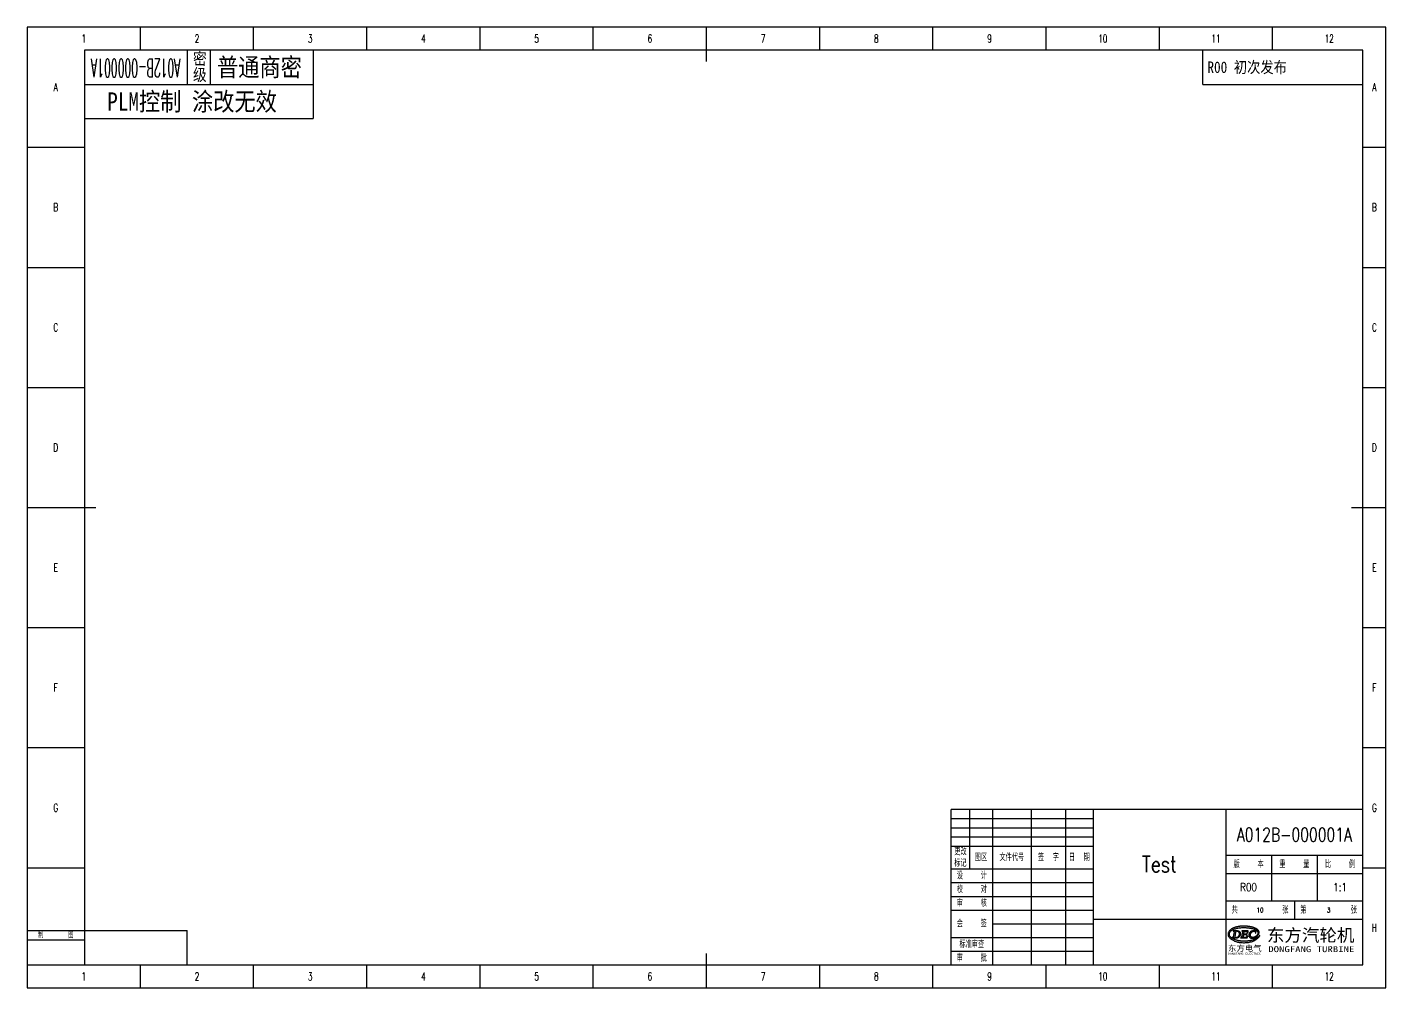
# Model space of a CAD drawing. Header units: millimetres. Extents: x 0 to 594, y 0 to 420.
import ezdxf
from ezdxf.enums import TextEntityAlignment as Align

# ---------------------------------------------------------------- set-up
doc = ezdxf.new("R2010")
doc.units = ezdxf.units.MM
doc.layers.add('PDM_Title', color=7, linetype='Continuous')
doc.styles.add('HZ', font='TXT.SHX', dxfattribs={"width": 0.667, "bigfont": 'HZTXT.SHX'})
doc.styles.add('pdmHT', font='SIMHEI.TTF')

# ---------------------------------------------------------------- blocks, each defined once
blk = doc.blocks.new('FitPDM_DWGFrame')
at = {"layer": 'PDM_Title'}
h = blk.add_hatch(color=2, dxfattribs=at)
h.paths.add_polyline_path([(527.25, 24.86), (527.24, 24.83), (527.23, 24.81), (527.24, 24.79), (527.26, 24.76), (527.47, 24.76), (527.51, 24.74), (527.55, 24.72), (527.59, 24.67), (527.62, 24.62), (527.63, 24.53), (527.26, 22.33), (527.25, 22.22), (527.2, 22.15), (527.15, 22.08), (527.08, 22.01), (527, 21.96), (526.91, 21.96), (526.82, 21.94), (526.75, 21.93), (526.73, 21.88), (526.75, 21.84), (526.79, 21.84), (528.5, 21.84), (528.71, 21.86), (528.92, 21.89), (529.13, 21.93), (529.32, 21.99), (529.48, 22.06), (529.7, 22.17), (529.88, 22.28), (530.01, 22.39), (530.17, 22.56), (530.29, 22.72), (530.38, 22.87), (530.45, 23.05), (530.51, 23.2), (530.53, 23.41), (530.54, 23.59), (530.53, 23.78), (530.5, 23.96), (530.44, 24.13), (530.33, 24.3), (530.18, 24.47), (529.96, 24.62), (529.76, 24.71), (529.48, 24.8), (529.21, 24.86), (528.96, 24.86)])
h.paths.add_polyline_path([(528.45, 24.62), (528.4, 24.56), (528.37, 24.48), (528.34, 24.38), (527.99, 22.35), (527.97, 22.24), (527.97, 22.15), (527.97, 22.09), (528.05, 22.04), (528.14, 22.01), (528.32, 22.01), (528.52, 22.02), (528.64, 22.03), (528.77, 22.05), (528.91, 22.09), (529, 22.12), (529.1, 22.15), (529.18, 22.19), (529.28, 22.24), (529.36, 22.29), (529.43, 22.35), (529.51, 22.39), (529.57, 22.43), (529.62, 22.49), (529.68, 22.57), (529.72, 22.63), (529.77, 22.71), (529.81, 22.78), (529.83, 22.82), (529.89, 22.91), (529.92, 22.99), (529.95, 23.08), (529.98, 23.19), (530, 23.29), (530.03, 23.4), (530.04, 23.51), (530.04, 23.6), (530.04, 23.69), (530, 23.9), (529.96, 24.04), (529.93, 24.09), (529.89, 24.17), (529.84, 24.22), (529.81, 24.27), (529.76, 24.33), (529.72, 24.38), (529.66, 24.43), (529.58, 24.5), (529.5, 24.53), (529.4, 24.58), (529.27, 24.63), (529.08, 24.68), (528.94, 24.7), (528.81, 24.71), (528.72, 24.7)], flags=0)
h.paths.add_polyline_path([(532.21, 24.66), (533.24, 24.65), (533.31, 24.62), (533.39, 24.59), (533.44, 24.55), (533.48, 24.51), (533.52, 24.46), (533.54, 24.41), (533.56, 24.36), (533.58, 24.25), (533.6, 24.18), (533.62, 24.16), (533.64, 24.16), (533.67, 24.16), (533.71, 24.19), (533.74, 24.23), (533.76, 24.28), (533.83, 24.75), (533.83, 24.8), (533.81, 24.83), (533.78, 24.85), (533.75, 24.86), (531.02, 24.86), (530.98, 24.84), (530.98, 24.8), (531, 24.76), (531.12, 24.75), (531.21, 24.73), (531.28, 24.69), (531.31, 24.64), (531.32, 24.56), (531.31, 24.49), (530.9, 22.25), (530.87, 22.17), (530.84, 22.11), (530.79, 22.06), (530.75, 22), (530.68, 21.96), (530.63, 21.94), (530.59, 21.93), (530.43, 21.93), (530.41, 21.92), (530.4, 21.88), (530.41, 21.86), (530.43, 21.84), (533.31, 21.84), (533.35, 21.85), (533.4, 21.89), (533.42, 21.92), (533.68, 22.51), (533.69, 22.54), (533.69, 22.58), (533.67, 22.59), (533.64, 22.61), (533.6, 22.61), (533.57, 22.6), (533.53, 22.56), (533.5, 22.51), (533.47, 22.46), (533.43, 22.4), (533.35, 22.34), (533.25, 22.27), (533.17, 22.21), (533.1, 22.17), (533.02, 22.12), (532.94, 22.08), (532.88, 22.05), (532.8, 22.03), (532.72, 22.02), (532.65, 22.01), (531.84, 22), (531.78, 22.02), (531.73, 22.05), (531.71, 22.07), (531.7, 22.16), (531.7, 22.26), (531.86, 23.2), (531.87, 23.25), (531.88, 23.28), (531.91, 23.3), (531.98, 23.31), (532.71, 23.31), (532.83, 23.29), (532.93, 23.27), (532.99, 23.22), (533.03, 23.17), (533.07, 23.11), (533.09, 23.05), (533.08, 22.99), (533.08, 22.95), (533.09, 22.9), (533.11, 22.89), (533.15, 22.89), (533.18, 22.9), (533.21, 22.92), (533.22, 22.94), (533.38, 23.82), (533.39, 23.87), (533.39, 23.89), (533.37, 23.9), (533.34, 23.91), (533.31, 23.91), (533.29, 23.89), (533.27, 23.83), (533.25, 23.76), (533.23, 23.7), (533.2, 23.65), (533.15, 23.61), (533.12, 23.58), (533.05, 23.54), (532.99, 23.51), (532.92, 23.48), (532.87, 23.48), (531.97, 23.48), (531.93, 23.51), (531.92, 23.56), (531.94, 23.65), (532.09, 24.52), (532.1, 24.57), (532.12, 24.6), (532.14, 24.63)])
h.paths.add_polyline_path([(538.82, 22.6), (538.86, 22.66), (538.9, 22.72), (538.91, 22.73), (538.91, 22.75), (538.91, 22.77), (538.89, 22.79), (538.88, 22.82), (538.85, 22.82), (538.81, 22.81), (538.77, 22.77), (538.73, 22.72), (538.69, 22.66), (538.67, 22.64), (538.53, 22.49), (538.35, 22.34), (538.27, 22.26), (538.17, 22.18), (538.06, 22.07), (537.96, 22), (537.87, 21.94), (537.78, 21.87), (537.59, 21.72), (537.46, 21.64), (537.27, 21.53), (537.09, 21.42), (536.9, 21.33), (536.73, 21.24), (536.64, 21.2), (536.58, 21.17), (536.41, 21.11), (536.26, 21.04), (536.06, 20.97), (535.87, 20.9), (535.66, 20.83), (535.46, 20.77), (535.24, 20.72), (535.03, 20.69), (534.83, 20.66), (534.62, 20.61), (534.42, 20.58), (534.13, 20.54), (533.94, 20.51), (533.7, 20.48), (533.47, 20.46), (533.21, 20.44), (532.92, 20.41), (532.57, 20.39), (532.21, 20.39), (532.03, 20.38), (531.79, 20.37), (531.4, 20.39), (531.2, 20.41), (531.06, 20.43), (530.83, 20.46), (530.65, 20.46), (530.43, 20.51), (530.14, 20.54), (529.95, 20.59), (529.74, 20.61), (529.46, 20.67), (529.19, 20.73), (528.91, 20.79), (528.64, 20.87), (528.26, 20.99), (528.05, 21.08), (527.8, 21.17), (527.58, 21.27), (527.4, 21.35), (527.22, 21.43), (527.05, 21.54), (526.82, 21.64), (526.64, 21.77), (526.48, 21.89), (526.32, 22.04), (526.17, 22.18), (526.02, 22.36), (525.94, 22.46), (525.81, 22.65), (525.72, 22.83), (525.65, 23.06), (525.61, 23.28), (525.6, 23.54), (525.64, 23.77), (525.7, 24.01), (525.79, 24.16), (525.87, 24.32), (526.01, 24.51), (526.16, 24.7), (526.34, 24.87), (526.59, 25.07), (526.89, 25.26), (526.99, 25.33), (527.23, 25.45), (527.48, 25.58), (527.85, 25.73), (528.23, 25.83), (528.63, 25.95), (529.01, 26.05), (529.32, 26.11), (529.83, 26.19), (530.23, 26.25), (530.62, 26.29), (531, 26.32), (531.34, 26.35), (532.25, 26.34), (532.8, 26.31), (533.02, 26.29), (533.26, 26.27), (533.47, 26.25), (533.7, 26.24), (533.92, 26.21), (534.11, 26.18), (534.34, 26.15), (534.52, 26.12), (534.75, 26.09), (534.99, 26.04), (535.26, 25.99), (535.52, 25.93), (535.71, 25.87), (535.93, 25.82), (536.1, 25.78), (536.3, 25.74), (536.46, 25.68), (536.65, 25.61), (536.76, 25.54), (536.87, 25.51), (536.98, 25.46), (537.07, 25.4), (537.15, 25.36), (537.25, 25.3), (537.36, 25.23), (537.46, 25.16), (537.53, 25.09), (537.62, 25.02), (537.69, 24.95), (537.8, 24.86), (537.87, 24.77), (537.91, 24.69), (537.95, 24.63), (538, 24.55), (538.04, 24.49), (538.06, 24.41), (538.09, 24.32), (538.11, 24.21), (538.11, 24.03), (538.11, 23.88), (538.09, 23.75), (538.06, 23.66), (538.04, 23.57), (538.01, 23.47), (537.95, 23.36), (537.9, 23.29), (537.82, 23.15), (537.75, 23.05), (537.68, 22.95), (537.57, 22.85), (537.49, 22.77), (537.4, 22.68), (537.34, 22.62), (537.23, 22.54), (537.15, 22.48), (537.06, 22.42), (536.97, 22.37), (536.84, 22.31), (536.76, 22.26), (536.68, 22.23), (536.59, 22.18), (536.49, 22.14), (536.35, 22.12), (536.22, 22.09), (536.07, 22.05), (535.87, 22.05), (535.65, 22.05), (535.56, 22.08), (535.44, 22.11), (535.36, 22.14), (535.29, 22.18), (535.22, 22.22), (535.16, 22.26), (535.12, 22.3), (535.08, 22.33), (535.04, 22.35), (535.01, 22.4), (534.98, 22.44), (534.96, 22.48), (534.93, 22.53), (534.9, 22.59), (534.88, 22.65), (534.86, 22.72), (534.84, 22.79), (534.82, 22.88), (534.81, 22.97), (534.79, 23.11), (534.79, 23.24), (534.82, 23.34), (534.83, 23.41), (534.84, 23.48), (534.87, 23.57), (534.9, 23.65), (534.93, 23.73), (534.96, 23.79), (534.99, 23.85), (535.02, 23.91), (535.04, 23.97), (535.06, 24), (535.1, 24.04), (535.12, 24.08), (535.16, 24.11), (535.18, 24.13), (535.19, 24.16), (535.21, 24.18), (535.24, 24.22), (535.25, 24.24), (535.27, 24.26), (535.32, 24.3), (535.35, 24.35), (535.45, 24.42), (535.53, 24.48), (535.63, 24.53), (535.72, 24.59), (535.8, 24.62), (535.87, 24.65), (535.98, 24.68), (536.06, 24.7), (536.12, 24.73), (536.23, 24.73), (536.38, 24.73), (536.46, 24.71), (536.55, 24.68), (536.63, 24.66), (536.71, 24.62), (536.77, 24.58), (536.82, 24.54), (536.87, 24.49), (536.92, 24.43), (536.96, 24.39), (536.99, 24.34), (537, 24.29), (537.03, 24.23), (537.03, 24.16), (537.05, 24.07), (537.07, 23.99), (537.07, 23.91), (537.08, 23.89), (537.1, 23.89), (537.14, 23.88), (537.15, 23.89), (537.17, 23.91), (537.17, 23.99), (537.18, 24.11), (537.3, 24.82), (537.3, 24.85), (537.28, 24.87), (537.26, 24.89), (537.22, 24.89), (537.18, 24.87), (537.15, 24.85), (537.13, 24.82), (537.12, 24.8), (537.09, 24.78), (537.04, 24.76), (537, 24.75), (536.95, 24.75), (536.88, 24.76), (536.82, 24.78), (536.73, 24.8), (536.63, 24.82), (536.54, 24.85), (536.43, 24.86), (536.31, 24.87), (536.16, 24.89), (536, 24.89), (535.84, 24.87), (535.68, 24.86), (535.58, 24.84), (535.5, 24.82), (535.39, 24.79), (535.3, 24.76), (535.22, 24.73), (535.15, 24.71), (535.06, 24.65), (534.97, 24.6), (534.9, 24.56), (534.85, 24.51), (534.8, 24.47), (534.74, 24.42), (534.66, 24.34), (534.58, 24.26), (534.52, 24.19), (534.48, 24.13), (534.43, 24.08), (534.38, 24.01), (534.34, 23.93), (534.3, 23.86), (534.27, 23.77), (534.23, 23.7), (534.19, 23.6), (534.17, 23.52), (534.17, 23.46), (534.15, 23.41), (534.14, 23.3), (534.11, 23.21), (534.11, 23.14), (534.1, 23.05), (534.09, 23.01), (534.1, 22.98), (534.11, 22.89), (534.12, 22.8), (534.14, 22.71), (534.14, 22.62), (534.16, 22.54), (534.21, 22.44), (534.25, 22.37), (534.3, 22.29), (534.34, 22.23), (534.39, 22.17), (534.44, 22.13), (534.5, 22.06), (534.55, 22), (534.62, 21.95), (534.7, 21.89), (534.78, 21.84), (534.85, 21.81), (534.92, 21.79), (535.04, 21.75), (535.15, 21.71), (535.27, 21.69), (535.42, 21.68), (535.57, 21.67), (535.74, 21.68), (535.91, 21.69), (536.07, 21.71), (536.22, 21.74), (536.33, 21.77), (536.41, 21.79), (536.49, 21.82), (536.61, 21.86), (536.68, 21.91), (536.77, 21.94), (536.87, 22), (536.94, 22.04), (537.01, 22.08), (537.11, 22.14), (537.18, 22.2), (537.29, 22.26), (537.35, 22.31), (537.41, 22.36), (537.46, 22.38), (537.53, 22.45), (537.61, 22.5), (537.67, 22.56), (537.72, 22.62), (537.77, 22.65), (537.83, 22.71), (537.85, 22.75), (537.91, 22.8), (537.94, 22.86), (537.98, 22.88), (538.01, 22.92), (538.04, 22.95), (538.06, 22.99), (538.1, 23.04), (538.14, 23.08), (538.16, 23.12), (538.2, 23.18), (538.24, 23.24), (538.28, 23.28), (538.31, 23.35), (538.36, 23.4), (538.38, 23.45), (538.4, 23.49), (538.42, 23.56), (538.44, 23.61), (538.47, 23.69), (538.5, 23.76), (538.52, 23.84), (538.54, 23.91), (538.56, 23.99), (538.57, 24.08), (538.58, 24.24), (538.57, 24.46), (538.55, 24.58), (538.52, 24.66), (538.49, 24.75), (538.46, 24.8), (538.43, 24.86), (538.39, 24.93), (538.34, 25), (538.3, 25.05), (538.26, 25.11), (538.2, 25.16), (538.14, 25.25), (538.06, 25.31), (538, 25.38), (537.94, 25.42), (537.86, 25.49), (537.79, 25.55), (537.71, 25.61), (537.65, 25.66), (537.57, 25.7), (537.5, 25.74), (537.41, 25.79), (537.34, 25.83), (537.27, 25.87), (537.2, 25.9), (537.12, 25.94), (537.06, 25.98), (537.02, 25.99), (536.96, 26.01), (536.86, 26.07), (536.76, 26.1), (536.69, 26.14), (536.59, 26.17), (536.51, 26.21), (536.43, 26.24), (536.35, 26.27), (536.27, 26.31), (536.18, 26.33), (536.09, 26.36), (536, 26.38), (535.92, 26.42), (535.82, 26.45), (535.72, 26.47), (535.62, 26.5), (535.53, 26.53), (535.43, 26.55), (535.33, 26.58), (535.22, 26.6), (535.12, 26.62), (535.04, 26.64), (534.95, 26.66), (534.82, 26.68), (534.74, 26.7), (534.64, 26.71), (534.57, 26.74), (534.46, 26.75), (534.38, 26.77), (534.27, 26.79), (534.11, 26.81), (534, 26.83), (533.91, 26.85), (533.8, 26.87), (533.67, 26.88), (533.49, 26.9), (533.34, 26.92), (533.14, 26.94), (532.95, 26.95), (532.75, 26.95), (532.54, 26.96), (532.27, 26.97), (531.96, 26.98), (531.61, 26.99), (531.37, 26.98), (531.1, 26.96), (530.88, 26.96), (530.62, 26.95), (530.41, 26.93), (530.24, 26.9), (530.05, 26.88), (529.9, 26.86), (529.8, 26.84), (529.71, 26.82), (529.61, 26.8), (529.48, 26.78), (529.39, 26.76), (529.25, 26.73), (529.14, 26.71), (529.06, 26.69), (528.95, 26.66), (528.82, 26.64), (528.73, 26.62), (528.65, 26.59), (528.54, 26.56), (528.43, 26.53), (528.33, 26.5), (528.24, 26.47), (528.18, 26.45), (528.09, 26.42), (527.99, 26.38), (527.91, 26.37), (527.85, 26.33), (527.78, 26.31), (527.7, 26.27), (527.6, 26.24), (527.52, 26.2), (527.43, 26.17), (527.34, 26.13), (527.25, 26.09), (527.17, 26.04), (527.08, 26), (527, 25.96), (526.91, 25.92), (526.84, 25.87), (526.75, 25.83), (526.66, 25.78), (526.57, 25.73), (526.5, 25.69), (526.43, 25.64), (526.35, 25.58), (526.24, 25.51), (526.09, 25.38), (525.91, 25.23), (525.71, 25.05), (525.55, 24.84), (525.39, 24.65), (525.29, 24.45), (525.19, 24.23), (525.12, 24.09), (525.07, 23.88), (525.02, 23.67), (525.01, 23.51), (525.01, 23.4), (525, 23.3), (525.01, 23.21), (525.06, 22.94), (525.14, 22.74), (525.27, 22.48), (525.39, 22.31), (525.51, 22.13), (525.66, 21.96), (525.81, 21.78), (525.98, 21.62), (526.18, 21.44), (526.42, 21.27), (526.68, 21.09), (526.93, 20.92), (527.19, 20.78), (527.53, 20.64), (527.9, 20.47), (528.38, 20.29), (528.87, 20.13), (529.21, 20.02), (529.56, 19.95), (529.89, 19.88), (530.29, 19.83), (530.63, 19.79), (531.14, 19.76), (531.76, 19.72), (532.27, 19.71), (532.64, 19.75), (533.12, 19.77), (533.55, 19.83), (533.95, 19.89), (534.39, 19.95), (534.85, 20.06), (535.27, 20.17), (535.66, 20.31), (535.99, 20.43), (536.35, 20.59), (536.7, 20.75), (537, 20.92), (537.34, 21.15), (537.63, 21.36), (537.82, 21.51), (537.92, 21.59), (538, 21.66), (538.14, 21.8), (538.32, 21.98), (538.46, 22.16), (538.56, 22.29), (538.67, 22.41)])
at = {"layer": 'PDM_Title', "color": 2}
for p, q in [((594, 420), (0, 420)), ((0, 420), (0, 0)), ((49.5, 410), (49.5, 420)), ((99, 410), (99, 420)), ((148.5, 410), (148.5, 420)), ((198, 410), (198, 420)), ((247.5, 410), (247.5, 420)), ((346.5, 410), (346.5, 420)), ((396, 410), (396, 420)), ((445.5, 410), (445.5, 420)), ((495, 410), (495, 420)), ((544.5, 410), (544.5, 420)), ((594, 0), (594, 420)), ((0, 367.5), (25, 367.5)), ((584, 367.5), (594, 367.5)), ((0, 315), (25, 315)), ((584, 315), (594, 315)), ((0, 262.5), (25, 262.5)), ((584, 262.5), (594, 262.5)), ((0, 157.5), (25, 157.5)), ((584, 157.5), (594, 157.5)), ((0, 105), (25, 105)), ((584, 105), (594, 105)), ((412, 78), (412, 52)), ((422, 78), (422, 10)), ((439, 78), (439, 10)), ((454, 78), (454, 10)), ((466, 78), (466, 10)), ((524, 78), (524, 10)), ((404, 74), (466, 74)), ((404, 70), (466, 70)), ((404, 66), (466, 66)), ((404, 62), (466, 62)), ((524, 58), (584, 58)), ((544, 58), (544, 38)), ((564, 58), (564, 38)), ((0, 52.5), (25, 52.5)), ((404, 52), (466, 52)), ((524, 50), (584, 50)), ((584, 52.5), (594, 52.5)), ((404, 46), (466, 46)), ((404, 40), (466, 40)), ((524, 38), (584, 38)), ((554, 38), (554, 30)), ((404, 34), (466, 34)), ((466, 30), (524, 30)), ((524, 30), (584, 30)), ((0, 25), (25, 25)), ((422, 28), (466, 28)), ((525.07, 23.88), (525.02, 23.67)), ((525.12, 24.09), (525.07, 23.88)), ((525.19, 24.23), (525.12, 24.09)), ((525.29, 24.45), (525.19, 24.23)), ((525.39, 24.65), (525.29, 24.45)), ((525.55, 24.84), (525.39, 24.65)), ((525.71, 25.05), (525.55, 24.84)), ((525.6, 23.54), (525.64, 23.77)), ((525.64, 23.77), (525.7, 24.01)), ((525.7, 24.01), (525.79, 24.16)), ((525.91, 25.23), (525.71, 25.05)), ((525.79, 24.16), (525.87, 24.32)), ((525.87, 24.32), (526.01, 24.51)), ((526.09, 25.38), (525.91, 25.23)), ((526.01, 24.51), (526.16, 24.7)), ((526.24, 25.51), (526.09, 25.38)), ((526.16, 24.7), (526.34, 24.87)), ((526.35, 25.58), (526.24, 25.51)), ((526.34, 24.87), (526.59, 25.07)), ((526.43, 25.64), (526.35, 25.58)), ((526.5, 25.69), (526.43, 25.64)), ((526.57, 25.73), (526.5, 25.69)), ((526.66, 25.78), (526.57, 25.73)), ((526.59, 25.07), (526.89, 25.26)), ((526.75, 25.83), (526.66, 25.78)), ((526.84, 25.87), (526.75, 25.83)), ((526.91, 25.92), (526.84, 25.87)), ((526.89, 25.26), (526.99, 25.33)), ((527, 25.96), (526.91, 25.92)), ((526.99, 25.33), (527.23, 25.45)), ((527.08, 26), (527, 25.96)), ((527.17, 26.04), (527.08, 26)), ((527.25, 26.09), (527.17, 26.04)), ((527.23, 25.45), (527.48, 25.58)), ((527.24, 24.83), (527.23, 24.81)), ((527.23, 24.81), (527.24, 24.79)), ((527.25, 24.86), (527.24, 24.83)), ((527.24, 24.79), (527.26, 24.76)), ((527.34, 26.13), (527.25, 26.09)), ((528.96, 24.86), (527.25, 24.86)), ((527.26, 24.76), (527.47, 24.76)), ((527.63, 24.53), (527.26, 22.33)), ((527.43, 26.17), (527.34, 26.13)), ((527.52, 26.2), (527.43, 26.17)), ((527.47, 24.76), (527.51, 24.74)), ((527.48, 25.58), (527.85, 25.73)), ((527.51, 24.74), (527.55, 24.72)), ((527.6, 26.24), (527.52, 26.2)), ((527.55, 24.72), (527.59, 24.67)), ((527.59, 24.67), (527.62, 24.62)), ((527.7, 26.27), (527.6, 26.24)), ((527.62, 24.62), (527.63, 24.53)), ((527.78, 26.31), (527.7, 26.27)), ((527.85, 26.33), (527.78, 26.31)), ((527.91, 26.37), (527.85, 26.33)), ((527.85, 25.73), (528.23, 25.83)), ((527.99, 26.38), (527.91, 26.37)), ((528.09, 26.42), (527.99, 26.38)), ((528.34, 24.38), (527.99, 22.35)), ((528.18, 26.45), (528.09, 26.42)), ((528.24, 26.47), (528.18, 26.45)), ((528.23, 25.83), (528.63, 25.95)), ((528.33, 26.5), (528.24, 26.47)), ((528.43, 26.53), (528.33, 26.5)), ((528.37, 24.48), (528.34, 24.38)), ((528.4, 24.56), (528.37, 24.48)), ((528.45, 24.62), (528.4, 24.56)), ((528.54, 26.56), (528.43, 26.53)), ((528.72, 24.7), (528.45, 24.62)), ((528.65, 26.59), (528.54, 26.56)), ((528.63, 25.95), (529.01, 26.05)), ((528.73, 26.62), (528.65, 26.59)), ((528.81, 24.71), (528.72, 24.7)), ((528.82, 26.64), (528.73, 26.62)), ((528.94, 24.7), (528.81, 24.71)), ((528.95, 26.66), (528.82, 26.64)), ((529.08, 24.68), (528.94, 24.7)), ((529.06, 26.69), (528.95, 26.66)), ((529.21, 24.86), (528.96, 24.86)), ((529.01, 26.05), (529.32, 26.11)), ((529.14, 26.71), (529.06, 26.69)), ((529.27, 24.63), (529.08, 24.68)), ((529.25, 26.73), (529.14, 26.71)), ((529.48, 24.8), (529.21, 24.86)), ((529.39, 26.76), (529.25, 26.73)), ((529.4, 24.58), (529.27, 24.63)), ((529.32, 26.11), (529.83, 26.19)), ((529.48, 26.78), (529.39, 26.76)), ((529.5, 24.53), (529.4, 24.58)), ((529.61, 26.8), (529.48, 26.78)), ((529.76, 24.71), (529.48, 24.8)), ((529.58, 24.5), (529.5, 24.53)), ((529.66, 24.43), (529.58, 24.5)), ((529.71, 26.82), (529.61, 26.8)), ((529.72, 24.38), (529.66, 24.43)), ((529.8, 26.84), (529.71, 26.82)), ((529.76, 24.33), (529.72, 24.38)), ((529.96, 24.62), (529.76, 24.71)), ((529.81, 24.27), (529.76, 24.33)), ((529.9, 26.86), (529.8, 26.84)), ((529.84, 24.22), (529.81, 24.27)), ((529.83, 26.19), (530.23, 26.25)), ((529.89, 24.17), (529.84, 24.22)), ((529.93, 24.09), (529.89, 24.17)), ((530.05, 26.88), (529.9, 26.86)), ((529.96, 24.04), (529.93, 24.09)), ((530.18, 24.47), (529.96, 24.62)), ((530, 23.9), (529.96, 24.04)), ((530.04, 23.69), (530, 23.9)), ((530.24, 26.9), (530.05, 26.88)), ((530.33, 24.3), (530.18, 24.47)), ((530.23, 26.25), (530.62, 26.29)), ((530.41, 26.93), (530.24, 26.9)), ((530.44, 24.13), (530.33, 24.3)), ((530.62, 26.95), (530.41, 26.93)), ((530.5, 23.96), (530.44, 24.13)), ((530.53, 23.78), (530.5, 23.96)), ((530.54, 23.59), (530.53, 23.78)), ((530.88, 26.96), (530.62, 26.95)), ((530.62, 26.29), (531, 26.32)), ((531.1, 26.96), (530.88, 26.96)), ((531.31, 24.49), (530.9, 22.25)), ((531.02, 24.86), (530.98, 24.84)), ((530.98, 24.84), (530.98, 24.8)), ((530.98, 24.8), (531, 24.76)), ((531, 26.32), (531.34, 26.35)), ((531, 24.76), (531.12, 24.75)), ((533.75, 24.86), (531.02, 24.86)), ((531.37, 26.98), (531.1, 26.96)), ((531.12, 24.75), (531.21, 24.73)), ((531.21, 24.73), (531.28, 24.69)), ((531.28, 24.69), (531.31, 24.64)), ((531.31, 24.64), (531.32, 24.56)), ((531.32, 24.56), (531.31, 24.49)), ((531.34, 26.35), (532.25, 26.34)), ((531.61, 26.99), (531.37, 26.98)), ((531.96, 26.98), (531.61, 26.99)), ((531.94, 23.65), (532.09, 24.52)), ((532.27, 26.97), (531.96, 26.98)), ((532.09, 24.52), (532.1, 24.57)), ((532.1, 24.57), (532.12, 24.6)), ((532.12, 24.6), (532.14, 24.63)), ((532.14, 24.63), (532.21, 24.66)), ((532.21, 24.66), (533.24, 24.65)), ((532.25, 26.34), (532.8, 26.31)), ((532.54, 26.96), (532.27, 26.97)), ((532.75, 26.95), (532.54, 26.96)), ((532.95, 26.95), (532.75, 26.95)), ((532.8, 26.31), (533.02, 26.29)), ((533.14, 26.94), (532.95, 26.95)), ((533.02, 26.29), (533.26, 26.27)), ((533.34, 26.92), (533.14, 26.94)), ((533.22, 22.94), (533.38, 23.82)), ((533.25, 23.76), (533.23, 23.7)), ((533.24, 24.65), (533.31, 24.62)), ((533.27, 23.83), (533.25, 23.76)), ((533.26, 26.27), (533.47, 26.25)), ((533.29, 23.89), (533.27, 23.83)), ((533.31, 23.91), (533.29, 23.89)), ((533.31, 24.62), (533.39, 24.59)), ((533.34, 23.91), (533.31, 23.91)), ((533.49, 26.9), (533.34, 26.92)), ((533.37, 23.9), (533.34, 23.91)), ((533.39, 23.89), (533.37, 23.9)), ((533.38, 23.82), (533.39, 23.87)), ((533.39, 24.59), (533.44, 24.55)), ((533.39, 23.87), (533.39, 23.89)), ((533.44, 24.55), (533.48, 24.51)), ((533.47, 26.25), (533.7, 26.24)), ((533.48, 24.51), (533.52, 24.46)), ((533.67, 26.88), (533.49, 26.9)), ((533.52, 24.46), (533.54, 24.41)), ((533.54, 24.41), (533.56, 24.36)), ((533.56, 24.36), (533.58, 24.25)), ((533.58, 24.25), (533.6, 24.18)), ((533.6, 24.18), (533.62, 24.16)), ((533.62, 24.16), (533.64, 24.16)), ((533.64, 24.16), (533.67, 24.16)), ((533.8, 26.87), (533.67, 26.88)), ((533.67, 24.16), (533.71, 24.19)), ((533.7, 26.24), (533.92, 26.21)), ((533.71, 24.19), (533.74, 24.23)), ((533.74, 24.23), (533.76, 24.28)), ((533.78, 24.85), (533.75, 24.86)), ((533.76, 24.28), (533.83, 24.75)), ((533.81, 24.83), (533.78, 24.85)), ((533.91, 26.85), (533.8, 26.87)), ((533.83, 24.8), (533.81, 24.83)), ((533.83, 24.75), (533.83, 24.8)), ((534, 26.83), (533.91, 26.85)), ((533.92, 26.21), (534.11, 26.18)), ((534.11, 26.81), (534, 26.83)), ((534.27, 26.79), (534.11, 26.81)), ((534.11, 26.18), (534.34, 26.15)), ((534.27, 23.77), (534.23, 23.7)), ((534.38, 26.77), (534.27, 26.79)), ((534.3, 23.86), (534.27, 23.77)), ((534.34, 23.93), (534.3, 23.86)), ((534.34, 26.15), (534.52, 26.12)), ((534.38, 24.01), (534.34, 23.93)), ((534.46, 26.75), (534.38, 26.77)), ((534.43, 24.08), (534.38, 24.01)), ((534.48, 24.13), (534.43, 24.08)), ((534.57, 26.74), (534.46, 26.75)), ((534.52, 24.19), (534.48, 24.13)), ((534.52, 26.12), (534.75, 26.09)), ((534.58, 24.26), (534.52, 24.19)), ((534.64, 26.71), (534.57, 26.74)), ((534.66, 24.34), (534.58, 24.26)), ((534.74, 26.7), (534.64, 26.71)), ((534.74, 24.42), (534.66, 24.34)), ((534.82, 26.68), (534.74, 26.7)), ((534.8, 24.47), (534.74, 24.42)), ((534.75, 26.09), (534.99, 26.04)), ((534.85, 24.51), (534.8, 24.47)), ((534.95, 26.66), (534.82, 26.68)), ((534.9, 24.56), (534.85, 24.51)), ((534.97, 24.6), (534.9, 24.56)), ((534.93, 23.73), (534.96, 23.79)), ((535.04, 26.64), (534.95, 26.66)), ((534.96, 23.79), (534.99, 23.85)), ((535.06, 24.65), (534.97, 24.6)), ((534.99, 26.04), (535.26, 25.99)), ((534.99, 23.85), (535.02, 23.91)), ((535.02, 23.91), (535.04, 23.97)), ((535.12, 26.62), (535.04, 26.64)), ((535.04, 23.97), (535.06, 24)), ((535.15, 24.71), (535.06, 24.65)), ((535.06, 24), (535.1, 24.04)), ((535.1, 24.04), (535.12, 24.08)), ((535.22, 26.6), (535.12, 26.62)), ((535.12, 24.08), (535.16, 24.11)), ((535.22, 24.73), (535.15, 24.71)), ((535.16, 24.11), (535.18, 24.13)), ((535.18, 24.13), (535.19, 24.16)), ((535.19, 24.16), (535.21, 24.18)), ((535.21, 24.18), (535.24, 24.22)), ((535.33, 26.58), (535.22, 26.6)), ((535.3, 24.76), (535.22, 24.73)), ((535.24, 24.22), (535.25, 24.24)), ((535.25, 24.24), (535.27, 24.26)), ((535.26, 25.99), (535.52, 25.93)), ((535.27, 24.26), (535.32, 24.3)), ((535.39, 24.79), (535.3, 24.76)), ((535.32, 24.3), (535.35, 24.35)), ((535.43, 26.55), (535.33, 26.58)), ((535.35, 24.35), (535.45, 24.42)), ((535.5, 24.82), (535.39, 24.79)), ((535.53, 26.53), (535.43, 26.55)), ((535.45, 24.42), (535.53, 24.48)), ((535.58, 24.84), (535.5, 24.82)), ((535.52, 25.93), (535.71, 25.87)), ((535.62, 26.5), (535.53, 26.53)), ((535.53, 24.48), (535.63, 24.53)), ((535.68, 24.86), (535.58, 24.84)), ((535.72, 26.47), (535.62, 26.5)), ((535.63, 24.53), (535.72, 24.59)), ((535.84, 24.87), (535.68, 24.86)), ((535.71, 25.87), (535.93, 25.82)), ((535.82, 26.45), (535.72, 26.47)), ((535.72, 24.59), (535.8, 24.62)), ((535.8, 24.62), (535.87, 24.65)), ((535.92, 26.42), (535.82, 26.45)), ((536, 24.89), (535.84, 24.87)), ((535.87, 24.65), (535.98, 24.68)), ((536, 26.38), (535.92, 26.42)), ((535.93, 25.82), (536.1, 25.78)), ((535.98, 24.68), (536.06, 24.7)), ((536.09, 26.36), (536, 26.38)), ((536.16, 24.89), (536, 24.89)), ((536.06, 24.7), (536.12, 24.73)), ((536.18, 26.33), (536.09, 26.36)), ((536.1, 25.78), (536.3, 25.74)), ((536.12, 24.73), (536.23, 24.73)), ((536.31, 24.87), (536.16, 24.89)), ((536.27, 26.31), (536.18, 26.33)), ((536.23, 24.73), (536.38, 24.73)), ((536.35, 26.27), (536.27, 26.31)), ((536.3, 25.74), (536.46, 25.68)), ((536.43, 24.86), (536.31, 24.87)), ((536.43, 26.24), (536.35, 26.27)), ((536.38, 24.73), (536.46, 24.71)), ((536.51, 26.21), (536.43, 26.24)), ((536.54, 24.85), (536.43, 24.86)), ((536.46, 25.68), (536.65, 25.61)), ((536.46, 24.71), (536.55, 24.68)), ((536.59, 26.17), (536.51, 26.21)), ((536.63, 24.82), (536.54, 24.85)), ((536.55, 24.68), (536.63, 24.66)), ((536.69, 26.14), (536.59, 26.17)), ((536.73, 24.8), (536.63, 24.82)), ((536.63, 24.66), (536.71, 24.62)), ((536.65, 25.61), (536.76, 25.54)), ((536.76, 26.1), (536.69, 26.14)), ((536.71, 24.62), (536.77, 24.58)), ((536.82, 24.78), (536.73, 24.8)), ((536.86, 26.07), (536.76, 26.1)), ((536.76, 25.54), (536.87, 25.51)), ((536.77, 24.58), (536.82, 24.54)), ((536.88, 24.76), (536.82, 24.78)), ((536.82, 24.54), (536.87, 24.49)), ((536.96, 26.01), (536.86, 26.07)), ((536.87, 25.51), (536.98, 25.46)), ((536.87, 24.49), (536.92, 24.43)), ((536.95, 24.75), (536.88, 24.76)), ((536.92, 24.43), (536.96, 24.39)), ((537, 24.75), (536.95, 24.75)), ((537.02, 25.99), (536.96, 26.01)), ((536.96, 24.39), (536.99, 24.34)), ((536.98, 25.46), (537.07, 25.4)), ((536.99, 24.34), (537, 24.29)), ((537.04, 24.76), (537, 24.75)), ((537, 24.29), (537.03, 24.23)), ((537.06, 25.98), (537.02, 25.99)), ((537.03, 24.23), (537.03, 24.16)), ((537.03, 24.16), (537.05, 24.07)), ((537.09, 24.78), (537.04, 24.76)), ((537.05, 24.07), (537.07, 23.99)), ((537.12, 25.94), (537.06, 25.98)), ((537.07, 25.4), (537.15, 25.36)), ((537.07, 23.99), (537.07, 23.91)), ((537.07, 23.91), (537.08, 23.89)), ((537.08, 23.89), (537.1, 23.89)), ((537.12, 24.8), (537.09, 24.78)), ((537.1, 23.89), (537.14, 23.88)), ((537.2, 25.9), (537.12, 25.94)), ((537.13, 24.82), (537.12, 24.8)), ((537.15, 24.85), (537.13, 24.82)), ((537.14, 23.88), (537.15, 23.89)), ((537.15, 25.36), (537.25, 25.3)), ((537.18, 24.87), (537.15, 24.85)), ((537.15, 23.89), (537.17, 23.91)), ((537.17, 23.99), (537.18, 24.11)), ((537.17, 23.91), (537.17, 23.99)), ((537.22, 24.89), (537.18, 24.87)), ((537.18, 24.11), (537.3, 24.82)), ((537.27, 25.87), (537.2, 25.9)), ((537.26, 24.89), (537.22, 24.89)), ((537.25, 25.3), (537.36, 25.23)), ((537.28, 24.87), (537.26, 24.89)), ((537.34, 25.83), (537.27, 25.87)), ((537.3, 24.85), (537.28, 24.87)), ((537.3, 24.82), (537.3, 24.85)), ((537.41, 25.79), (537.34, 25.83)), ((537.36, 25.23), (537.46, 25.16)), ((537.5, 25.74), (537.41, 25.79)), ((537.46, 25.16), (537.53, 25.09)), ((537.57, 25.7), (537.5, 25.74)), ((537.53, 25.09), (537.62, 25.02)), ((537.65, 25.66), (537.57, 25.7)), ((537.62, 25.02), (537.69, 24.95)), ((537.71, 25.61), (537.65, 25.66)), ((537.69, 24.95), (537.8, 24.86)), ((537.79, 25.55), (537.71, 25.61)), ((537.86, 25.49), (537.79, 25.55)), ((537.8, 24.86), (537.87, 24.77)), ((537.94, 25.42), (537.86, 25.49)), ((537.87, 24.77), (537.91, 24.69)), ((537.91, 24.69), (537.95, 24.63)), ((538, 25.38), (537.94, 25.42)), ((537.95, 24.63), (538, 24.55)), ((538.06, 25.31), (538, 25.38)), ((538, 24.55), (538.04, 24.49)), ((538.04, 24.49), (538.06, 24.41)), ((538.14, 25.25), (538.06, 25.31)), ((538.06, 24.41), (538.09, 24.32)), ((538.09, 24.32), (538.11, 24.21)), ((538.11, 23.88), (538.09, 23.75)), ((538.11, 24.21), (538.11, 24.03)), ((538.11, 24.03), (538.11, 23.88)), ((538.2, 25.16), (538.14, 25.25)), ((538.26, 25.11), (538.2, 25.16)), ((538.3, 25.05), (538.26, 25.11)), ((538.34, 25), (538.3, 25.05)), ((538.39, 24.93), (538.34, 25)), ((538.43, 24.86), (538.39, 24.93)), ((538.46, 24.8), (538.43, 24.86)), ((538.49, 24.75), (538.46, 24.8)), ((538.47, 23.69), (538.5, 23.76)), ((538.52, 24.66), (538.49, 24.75)), ((538.5, 23.76), (538.52, 23.84)), ((538.55, 24.58), (538.52, 24.66)), ((538.52, 23.84), (538.54, 23.91)), ((538.54, 23.91), (538.56, 23.99)), ((538.57, 24.46), (538.55, 24.58)), ((538.56, 23.99), (538.57, 24.08)), ((538.58, 24.24), (538.57, 24.46)), ((538.57, 24.08), (538.58, 24.24)), ((0, 21), (25, 21)), ((404, 22), (466, 22)), ((525.01, 23.4), (525, 23.3)), ((525, 23.3), (525.01, 23.21)), ((525.02, 23.67), (525.01, 23.51)), ((525.01, 23.51), (525.01, 23.4)), ((525.01, 23.21), (525.06, 22.94)), ((525.06, 22.94), (525.14, 22.74)), ((525.14, 22.74), (525.27, 22.48)), ((525.27, 22.48), (525.39, 22.31)), ((525.39, 22.31), (525.51, 22.13)), ((525.51, 22.13), (525.66, 21.96)), ((525.61, 23.28), (525.6, 23.54)), ((525.65, 23.06), (525.61, 23.28)), ((525.72, 22.83), (525.65, 23.06)), ((525.66, 21.96), (525.81, 21.78)), ((525.81, 22.65), (525.72, 22.83)), ((525.94, 22.46), (525.81, 22.65)), ((525.81, 21.78), (525.98, 21.62)), ((526.02, 22.36), (525.94, 22.46)), ((525.98, 21.62), (526.18, 21.44)), ((526.17, 22.18), (526.02, 22.36)), ((526.32, 22.04), (526.17, 22.18)), ((526.18, 21.44), (526.42, 21.27)), ((526.48, 21.89), (526.32, 22.04)), ((526.42, 21.27), (526.68, 21.09)), ((526.64, 21.77), (526.48, 21.89)), ((526.82, 21.64), (526.64, 21.77)), ((526.68, 21.09), (526.93, 20.92)), ((526.75, 21.93), (526.73, 21.88)), ((526.73, 21.88), (526.75, 21.84)), ((526.82, 21.94), (526.75, 21.93)), ((526.75, 21.84), (526.79, 21.84)), ((526.79, 21.84), (528.5, 21.84)), ((526.91, 21.96), (526.82, 21.94)), ((527.05, 21.54), (526.82, 21.64)), ((527, 21.96), (526.91, 21.96)), ((526.93, 20.92), (527.19, 20.78)), ((527.08, 22.01), (527, 21.96)), ((527.22, 21.43), (527.05, 21.54)), ((527.15, 22.08), (527.08, 22.01)), ((527.2, 22.15), (527.15, 22.08)), ((527.19, 20.78), (527.53, 20.64)), ((527.25, 22.22), (527.2, 22.15)), ((527.4, 21.35), (527.22, 21.43)), ((527.26, 22.33), (527.25, 22.22)), ((527.58, 21.27), (527.4, 21.35)), ((527.53, 20.64), (527.9, 20.47)), ((527.8, 21.17), (527.58, 21.27)), ((528.05, 21.08), (527.8, 21.17)), ((527.9, 20.47), (528.38, 20.29)), ((527.99, 22.35), (527.97, 22.24)), ((527.97, 22.24), (527.97, 22.15)), ((527.97, 22.15), (527.97, 22.09)), ((527.97, 22.09), (528.05, 22.04)), ((528.05, 22.04), (528.14, 22.01)), ((528.26, 20.99), (528.05, 21.08)), ((528.14, 22.01), (528.32, 22.01)), ((528.64, 20.87), (528.26, 20.99)), ((528.32, 22.01), (528.52, 22.02)), ((528.38, 20.29), (528.87, 20.13)), ((528.5, 21.84), (528.71, 21.86)), ((528.52, 22.02), (528.64, 22.03)), ((528.64, 22.03), (528.77, 22.05)), ((528.91, 20.79), (528.64, 20.87)), ((528.71, 21.86), (528.92, 21.89)), ((528.77, 22.05), (528.91, 22.09)), ((528.87, 20.13), (529.21, 20.02)), ((528.91, 22.09), (529, 22.12)), ((529.19, 20.73), (528.91, 20.79)), ((528.92, 21.89), (529.13, 21.93)), ((529, 22.12), (529.1, 22.15)), ((529.1, 22.15), (529.18, 22.19)), ((529.13, 21.93), (529.32, 21.99)), ((529.18, 22.19), (529.28, 22.24)), ((529.46, 20.67), (529.19, 20.73)), ((529.21, 20.02), (529.56, 19.95)), ((529.28, 22.24), (529.36, 22.29)), ((529.32, 21.99), (529.48, 22.06)), ((529.36, 22.29), (529.43, 22.35)), ((529.43, 22.35), (529.51, 22.39)), ((529.74, 20.61), (529.46, 20.67)), ((529.48, 22.06), (529.7, 22.17)), ((529.51, 22.39), (529.57, 22.43)), ((529.56, 19.95), (529.89, 19.88)), ((529.57, 22.43), (529.62, 22.49)), ((529.62, 22.49), (529.68, 22.57)), ((529.68, 22.57), (529.72, 22.63)), ((529.7, 22.17), (529.88, 22.28)), ((529.72, 22.63), (529.77, 22.71)), ((529.95, 20.59), (529.74, 20.61)), ((529.77, 22.71), (529.81, 22.78)), ((529.81, 22.78), (529.83, 22.82)), ((529.83, 22.82), (529.89, 22.91)), ((529.88, 22.28), (530.01, 22.39)), ((529.89, 22.91), (529.92, 22.99)), ((529.89, 19.88), (530.29, 19.83)), ((529.92, 22.99), (529.95, 23.08)), ((529.95, 23.08), (529.98, 23.19)), ((530.14, 20.54), (529.95, 20.59)), ((529.98, 23.19), (530, 23.29)), ((530, 23.29), (530.03, 23.4)), ((530.01, 22.39), (530.17, 22.56)), ((530.03, 23.4), (530.04, 23.51)), ((530.04, 23.6), (530.04, 23.69)), ((530.04, 23.51), (530.04, 23.6)), ((530.43, 20.51), (530.14, 20.54)), ((530.17, 22.56), (530.29, 22.72)), ((530.29, 22.72), (530.38, 22.87)), ((530.29, 19.83), (530.63, 19.79)), ((530.38, 22.87), (530.45, 23.05)), ((530.41, 21.92), (530.4, 21.88)), ((530.4, 21.88), (530.41, 21.86)), ((530.43, 21.93), (530.41, 21.92)), ((530.41, 21.86), (530.43, 21.84)), ((530.59, 21.93), (530.43, 21.93)), ((530.43, 21.84), (533.31, 21.84)), ((530.65, 20.46), (530.43, 20.51)), ((530.45, 23.05), (530.51, 23.2)), ((530.51, 23.2), (530.53, 23.41)), ((530.53, 23.41), (530.54, 23.59)), ((530.63, 21.94), (530.59, 21.93)), ((530.68, 21.96), (530.63, 21.94)), ((530.63, 19.79), (531.14, 19.76)), ((530.83, 20.46), (530.65, 20.46)), ((530.75, 22), (530.68, 21.96)), ((530.79, 22.06), (530.75, 22)), ((530.84, 22.11), (530.79, 22.06)), ((531.06, 20.43), (530.83, 20.46)), ((530.87, 22.17), (530.84, 22.11)), ((530.9, 22.25), (530.87, 22.17)), ((531.2, 20.41), (531.06, 20.43)), ((531.14, 19.76), (531.76, 19.72)), ((531.4, 20.39), (531.2, 20.41)), ((531.79, 20.37), (531.4, 20.39)), ((531.7, 22.26), (531.86, 23.2)), ((531.7, 22.16), (531.7, 22.26)), ((531.71, 22.07), (531.7, 22.16)), ((531.73, 22.05), (531.71, 22.07)), ((531.78, 22.02), (531.73, 22.05)), ((531.76, 19.72), (532.27, 19.71)), ((531.84, 22), (531.78, 22.02)), ((532.03, 20.38), (531.79, 20.37)), ((532.65, 22.01), (531.84, 22)), ((531.86, 23.2), (531.87, 23.25)), ((531.87, 23.25), (531.88, 23.28)), ((531.88, 23.28), (531.91, 23.3)), ((531.91, 23.3), (531.98, 23.31)), ((531.92, 23.56), (531.94, 23.65)), ((531.93, 23.51), (531.92, 23.56)), ((531.97, 23.48), (531.93, 23.51)), ((532.87, 23.48), (531.97, 23.48)), ((531.98, 23.31), (532.71, 23.31)), ((532.21, 20.39), (532.03, 20.38)), ((532.57, 20.39), (532.21, 20.39)), ((532.27, 19.71), (532.64, 19.75)), ((532.92, 20.41), (532.57, 20.39)), ((532.64, 19.75), (533.12, 19.77)), ((532.72, 22.02), (532.65, 22.01)), ((532.71, 23.31), (532.83, 23.29)), ((532.8, 22.03), (532.72, 22.02)), ((532.88, 22.05), (532.8, 22.03)), ((532.83, 23.29), (532.93, 23.27)), ((532.92, 23.48), (532.87, 23.48)), ((532.94, 22.08), (532.88, 22.05)), ((532.99, 23.51), (532.92, 23.48)), ((533.21, 20.44), (532.92, 20.41)), ((532.93, 23.27), (532.99, 23.22)), ((533.02, 22.12), (532.94, 22.08)), ((533.05, 23.54), (532.99, 23.51)), ((532.99, 23.22), (533.03, 23.17)), ((533.1, 22.17), (533.02, 22.12)), ((533.03, 23.17), (533.07, 23.11)), ((533.12, 23.58), (533.05, 23.54)), ((533.07, 23.11), (533.09, 23.05)), ((533.09, 23.05), (533.08, 22.99)), ((533.08, 22.99), (533.08, 22.95)), ((533.08, 22.95), (533.09, 22.9)), ((533.09, 22.9), (533.11, 22.89)), ((533.17, 22.21), (533.1, 22.17)), ((533.11, 22.89), (533.15, 22.89)), ((533.15, 23.61), (533.12, 23.58)), ((533.12, 19.77), (533.55, 19.83)), ((533.2, 23.65), (533.15, 23.61)), ((533.15, 22.89), (533.18, 22.9)), ((533.25, 22.27), (533.17, 22.21)), ((533.18, 22.9), (533.21, 22.92)), ((533.23, 23.7), (533.2, 23.65)), ((533.21, 22.92), (533.22, 22.94)), ((533.47, 20.46), (533.21, 20.44)), ((533.35, 22.34), (533.25, 22.27)), ((533.31, 21.84), (533.35, 21.85)), ((533.43, 22.4), (533.35, 22.34)), ((533.35, 21.85), (533.4, 21.89)), ((533.4, 21.89), (533.42, 21.92)), ((533.42, 21.92), (533.68, 22.51)), ((533.47, 22.46), (533.43, 22.4)), ((533.5, 22.51), (533.47, 22.46)), ((533.7, 20.48), (533.47, 20.46)), ((533.53, 22.56), (533.5, 22.51)), ((533.57, 22.6), (533.53, 22.56)), ((533.55, 19.83), (533.95, 19.89)), ((533.6, 22.61), (533.57, 22.6)), ((533.64, 22.61), (533.6, 22.61)), ((533.67, 22.59), (533.64, 22.61)), ((533.69, 22.58), (533.67, 22.59)), ((533.68, 22.51), (533.69, 22.54)), ((533.69, 22.54), (533.69, 22.58)), ((533.94, 20.51), (533.7, 20.48)), ((534.13, 20.54), (533.94, 20.51)), ((533.95, 19.89), (534.39, 19.95)), ((534.1, 23.05), (534.09, 23.01)), ((534.09, 23.01), (534.1, 22.98)), ((534.11, 23.14), (534.1, 23.05)), ((534.1, 22.98), (534.11, 22.89)), ((534.14, 23.3), (534.11, 23.21)), ((534.11, 23.21), (534.11, 23.14)), ((534.11, 22.89), (534.12, 22.8)), ((534.12, 22.8), (534.14, 22.71)), ((534.42, 20.58), (534.13, 20.54)), ((534.15, 23.41), (534.14, 23.3)), ((534.14, 22.71), (534.14, 22.62)), ((534.14, 22.62), (534.16, 22.54)), ((534.17, 23.46), (534.15, 23.41)), ((534.16, 22.54), (534.21, 22.44)), ((534.19, 23.6), (534.17, 23.52)), ((534.17, 23.52), (534.17, 23.46)), ((534.23, 23.7), (534.19, 23.6)), ((534.21, 22.44), (534.25, 22.37)), ((534.25, 22.37), (534.3, 22.29)), ((534.3, 22.29), (534.34, 22.23)), ((534.34, 22.23), (534.39, 22.17)), ((534.39, 22.17), (534.44, 22.13)), ((534.39, 19.95), (534.85, 20.06)), ((534.62, 20.61), (534.42, 20.58)), ((534.44, 22.13), (534.5, 22.06)), ((534.5, 22.06), (534.55, 22)), ((534.55, 22), (534.62, 21.95)), ((534.62, 21.95), (534.7, 21.89)), ((534.83, 20.66), (534.62, 20.61)), ((534.7, 21.89), (534.78, 21.84)), ((534.78, 21.84), (534.85, 21.81)), ((534.79, 23.24), (534.82, 23.34)), ((534.79, 23.11), (534.79, 23.24)), ((534.81, 22.97), (534.79, 23.11)), ((534.82, 22.88), (534.81, 22.97)), ((534.82, 23.34), (534.83, 23.41)), ((534.84, 22.79), (534.82, 22.88)), ((534.83, 23.41), (534.84, 23.48)), ((535.03, 20.69), (534.83, 20.66)), ((534.84, 23.48), (534.87, 23.57)), ((534.86, 22.72), (534.84, 22.79)), ((534.85, 21.81), (534.92, 21.79)), ((534.85, 20.06), (535.27, 20.17)), ((534.88, 22.65), (534.86, 22.72)), ((534.87, 23.57), (534.9, 23.65)), ((534.9, 22.59), (534.88, 22.65)), ((534.9, 23.65), (534.93, 23.73)), ((534.93, 22.53), (534.9, 22.59)), ((534.92, 21.79), (535.04, 21.75)), ((534.96, 22.48), (534.93, 22.53)), ((534.98, 22.44), (534.96, 22.48)), ((535.01, 22.4), (534.98, 22.44)), ((535.04, 22.35), (535.01, 22.4)), ((535.24, 20.72), (535.03, 20.69)), ((535.08, 22.33), (535.04, 22.35)), ((535.04, 21.75), (535.15, 21.71)), ((535.12, 22.3), (535.08, 22.33)), ((535.16, 22.26), (535.12, 22.3)), ((535.15, 21.71), (535.27, 21.69)), ((535.22, 22.22), (535.16, 22.26)), ((535.29, 22.18), (535.22, 22.22)), ((535.46, 20.77), (535.24, 20.72)), ((535.27, 21.69), (535.42, 21.68)), ((535.27, 20.17), (535.66, 20.31)), ((535.36, 22.14), (535.29, 22.18)), ((535.44, 22.11), (535.36, 22.14)), ((535.42, 21.68), (535.57, 21.67)), ((535.56, 22.08), (535.44, 22.11)), ((535.66, 20.83), (535.46, 20.77)), ((535.65, 22.05), (535.56, 22.08)), ((535.57, 21.67), (535.74, 21.68)), ((535.87, 22.05), (535.65, 22.05)), ((535.87, 20.9), (535.66, 20.83)), ((535.66, 20.31), (535.99, 20.43)), ((535.74, 21.68), (535.91, 21.69)), ((536.07, 22.05), (535.87, 22.05)), ((536.06, 20.97), (535.87, 20.9)), ((535.91, 21.69), (536.07, 21.71)), ((535.99, 20.43), (536.35, 20.59)), ((536.26, 21.04), (536.06, 20.97)), ((536.22, 22.09), (536.07, 22.05)), ((536.07, 21.71), (536.22, 21.74)), ((536.35, 22.12), (536.22, 22.09)), ((536.22, 21.74), (536.33, 21.77)), ((536.41, 21.11), (536.26, 21.04)), ((536.33, 21.77), (536.41, 21.79)), ((536.49, 22.14), (536.35, 22.12)), ((536.35, 20.59), (536.7, 20.75)), ((536.41, 21.79), (536.49, 21.82)), ((536.58, 21.17), (536.41, 21.11)), ((536.59, 22.18), (536.49, 22.14)), ((536.49, 21.82), (536.61, 21.86)), ((536.64, 21.2), (536.58, 21.17)), ((536.68, 22.23), (536.59, 22.18)), ((536.61, 21.86), (536.68, 21.91)), ((536.73, 21.24), (536.64, 21.2)), ((536.76, 22.26), (536.68, 22.23)), ((536.68, 21.91), (536.77, 21.94)), ((536.7, 20.75), (537, 20.92)), ((536.9, 21.33), (536.73, 21.24)), ((536.84, 22.31), (536.76, 22.26)), ((536.77, 21.94), (536.87, 22)), ((536.97, 22.37), (536.84, 22.31)), ((536.87, 22), (536.94, 22.04)), ((537.09, 21.42), (536.9, 21.33)), ((536.94, 22.04), (537.01, 22.08)), ((537.06, 22.42), (536.97, 22.37)), ((537, 20.92), (537.34, 21.15)), ((537.01, 22.08), (537.11, 22.14)), ((537.15, 22.48), (537.06, 22.42)), ((537.27, 21.53), (537.09, 21.42)), ((537.11, 22.14), (537.18, 22.2)), ((537.23, 22.54), (537.15, 22.48)), ((537.18, 22.2), (537.29, 22.26)), ((537.34, 22.62), (537.23, 22.54)), ((537.46, 21.64), (537.27, 21.53)), ((537.29, 22.26), (537.35, 22.31)), ((537.4, 22.68), (537.34, 22.62)), ((537.34, 21.15), (537.63, 21.36)), ((537.35, 22.31), (537.41, 22.36)), ((537.49, 22.77), (537.4, 22.68)), ((537.41, 22.36), (537.46, 22.38)), ((537.46, 22.38), (537.53, 22.45)), ((537.59, 21.72), (537.46, 21.64)), ((537.57, 22.85), (537.49, 22.77)), ((537.53, 22.45), (537.61, 22.5)), ((537.68, 22.95), (537.57, 22.85)), ((537.78, 21.87), (537.59, 21.72)), ((537.61, 22.5), (537.67, 22.56)), ((537.63, 21.36), (537.82, 21.51)), ((537.67, 22.56), (537.72, 22.62)), ((537.75, 23.05), (537.68, 22.95)), ((537.72, 22.62), (537.77, 22.65)), ((537.82, 23.15), (537.75, 23.05)), ((537.77, 22.65), (537.83, 22.71)), ((537.87, 21.94), (537.78, 21.87)), ((537.9, 23.29), (537.82, 23.15)), ((537.82, 21.51), (537.92, 21.59)), ((537.83, 22.71), (537.85, 22.75)), ((537.85, 22.75), (537.91, 22.8)), ((537.96, 22), (537.87, 21.94)), ((537.95, 23.36), (537.9, 23.29)), ((537.91, 22.8), (537.94, 22.86)), ((537.92, 21.59), (538, 21.66)), ((537.94, 22.86), (537.98, 22.88)), ((538.01, 23.47), (537.95, 23.36)), ((538.06, 22.07), (537.96, 22)), ((537.98, 22.88), (538.01, 22.92)), ((538, 21.66), (538.14, 21.8)), ((538.04, 23.57), (538.01, 23.47)), ((538.01, 22.92), (538.04, 22.95)), ((538.06, 23.66), (538.04, 23.57)), ((538.04, 22.95), (538.06, 22.99)), ((538.09, 23.75), (538.06, 23.66)), ((538.06, 22.99), (538.1, 23.04)), ((538.17, 22.18), (538.06, 22.07)), ((538.1, 23.04), (538.14, 23.08)), ((538.14, 23.08), (538.16, 23.12)), ((538.14, 21.8), (538.32, 21.98)), ((538.16, 23.12), (538.2, 23.18)), ((538.27, 22.26), (538.17, 22.18)), ((538.2, 23.18), (538.24, 23.24)), ((538.24, 23.24), (538.28, 23.28)), ((538.35, 22.34), (538.27, 22.26)), ((538.28, 23.28), (538.31, 23.35)), ((538.31, 23.35), (538.36, 23.4)), ((538.32, 21.98), (538.46, 22.16)), ((538.53, 22.49), (538.35, 22.34)), ((538.36, 23.4), (538.38, 23.45)), ((538.38, 23.45), (538.4, 23.49)), ((538.4, 23.49), (538.42, 23.56)), ((538.42, 23.56), (538.44, 23.61)), ((538.44, 23.61), (538.47, 23.69)), ((538.46, 22.16), (538.56, 22.29)), ((538.67, 22.64), (538.53, 22.49)), ((538.56, 22.29), (538.67, 22.41)), ((538.69, 22.66), (538.67, 22.64)), ((538.67, 22.41), (538.82, 22.6)), ((538.73, 22.72), (538.69, 22.66)), ((538.77, 22.77), (538.73, 22.72)), ((538.81, 22.81), (538.77, 22.77)), ((538.85, 22.82), (538.81, 22.81)), ((538.82, 22.6), (538.86, 22.66)), ((538.88, 22.82), (538.85, 22.82)), ((538.86, 22.66), (538.9, 22.72)), ((538.89, 22.79), (538.88, 22.82)), ((538.91, 22.77), (538.89, 22.79)), ((538.9, 22.72), (538.91, 22.73)), ((538.91, 22.75), (538.91, 22.77)), ((538.91, 22.73), (538.91, 22.75)), ((404, 16), (466, 16)), ((0, 10), (25, 10)), ((49.5, 0), (49.5, 10)), ((99, 0), (99, 10)), ((148.5, 0), (148.5, 10)), ((198, 0), (198, 10)), ((247.5, 0), (247.5, 10)), ((346.5, 0), (346.5, 10)), ((396, 0), (396, 10)), ((445.5, 0), (445.5, 10)), ((495, 0), (495, 10)), ((544.5, 0), (544.5, 10)), ((0, 0), (594, 0))]:
    blk.add_line(p, q, dxfattribs=at)
at = {"layer": 'PDM_Title', "color": 0}
for p, q in [((297, 405), (297, 420)), ((584, 410), (25, 410)), ((25, 410), (25, 10)), ((70, 410), (70, 395)), ((80, 410), (80, 395)), ((125, 410), (125, 395)), ((514, 395), (514, 410)), ((584, 10), (584, 410)), ((25, 395), (70, 395)), ((70, 395), (125, 395)), ((125, 395), (125, 380)), ((514, 395), (584, 395)), ((25, 380), (125, 380)), ((0, 210), (30, 210)), ((579, 210), (594, 210)), ((584, 78), (404, 78)), ((404, 10), (404, 78)), ((25, 25), (70, 25)), ((70, 10), (70, 25)), ((297, 0), (297, 15)), ((25, 10), (584, 10))]:
    blk.add_line(p, q, dxfattribs=at)
at = {"layer": 'PDM_Title', "color": 2, "style": 'HZ'}
for s, height, width, p in [('1', 3.5, 0.667, (24.75, 415)), ('2', 3.5, 0.667, (74.25, 415)), ('3', 3.5, 0.667, (123.75, 415)), ('4', 3.5, 0.667, (173.25, 415)), ('5', 3.5, 0.667, (222.75, 415)), ('6', 3.5, 0.667, (272.25, 415)), ('7', 3.5, 0.667, (321.75, 415)), ('8', 3.5, 0.667, (371.25, 415)), ('9', 3.5, 0.667, (420.75, 415)), ('10', 3.5, 0.667, (470.25, 415)), ('11', 3.5, 0.667, (519.75, 415)), ('12', 3.5, 0.667, (569.25, 415)), ('A', 3.5, 0.667, (12.5, 393.75)), ('A', 3.5, 0.667, (589, 393.75)), ('B', 3.5, 0.667, (12.5, 341.25)), ('B', 3.5, 0.667, (589, 341.25)), ('C', 3.5, 0.667, (12.5, 288.75)), ('C', 3.5, 0.667, (589, 288.75)), ('D', 3.5, 0.667, (12.5, 236.25)), ('D', 3.5, 0.667, (589, 236.25)), ('E', 3.5, 0.667, (12.5, 183.75)), ('E', 3.5, 0.667, (589, 183.75)), ('F', 3.5, 0.667, (12.5, 131.25)), ('F', 3.5, 0.667, (589, 131.25)), ('G', 3.5, 0.667, (12.5, 78.75)), ('G', 3.5, 0.667, (589, 78.75)), ('A012B-000001A', 6, 0.743592, (554, 67)), ('更改', 3, 0.667, (408, 59.5)), ('标记', 3, 0.667, (408, 54.5)), ('图区', 3, 0.667, (417, 57)), ('文件代号', 3, 0.667, (430.5, 57)), ('签  字', 3, 0.667, (446.5, 57)), ('日  期', 3, 0.667, (460, 57)), ('Test', 7, 0.8, (495, 54)), ('版    本', 3, 0.667, (534, 54)), ('重    量', 3, 0.667, (554, 54)), ('比    例', 3, 0.667, (574, 54)), ('设    计', 3, 0.667, (413, 49)), ('校    对', 3, 0.667, (413, 43)), ('R00', 3.5, 0.8, (534, 44)), ('1:1', 3.5, 0.8, (574, 44)), ('审    核', 3, 0.667, (413, 37)), ('共          张', 3, 0.667, (539, 34)), ('第          张', 3, 0.667, (569, 34)), ('会    签', 3, 0.667, (413, 28)), ('10', 2, 0.8, (539, 34)), ('3', 2, 0.8, (569, 34)), ('制      图', 2.5, 0.667, (12.5, 23)), ('H', 3.5, 0.667, (589, 26.25)), ('标准审查', 3, 0.667, (413, 19)), ('审    批', 3, 0.667, (413, 13)), ('1', 3.5, 0.667, (24.75, 5)), ('2', 3.5, 0.667, (74.25, 5)), ('3', 3.5, 0.667, (123.75, 5)), ('4', 3.5, 0.667, (173.25, 5)), ('5', 3.5, 0.667, (222.75, 5)), ('6', 3.5, 0.667, (272.25, 5)), ('7', 3.5, 0.667, (321.75, 5)), ('8', 3.5, 0.667, (371.25, 5)), ('9', 3.5, 0.667, (420.75, 5)), ('10', 3.5, 0.667, (470.25, 5)), ('11', 3.5, 0.667, (519.75, 5)), ('12', 3.5, 0.667, (569.25, 5))]:
    blk.add_text(s, height=height, dxfattribs=dict(at, width=width)).set_placement(p, align=Align.MIDDLE_CENTER)
at = {"layer": 'PDM_Title', "color": 2, "style": 'HZ', "width": 0.443182}
blk.add_text('A012B-000001A', height=8, rotation=180, dxfattribs=at).set_placement((67, 406.1), (28, 406.1), align=Align.FIT)
at = {"layer": 'PDM_Title', "color": 2, "style": 'HZ'}
for s, p in [('密', (72.5, 403)), ('级', (72.5, 396))]:
    blk.add_text(s, height=6, dxfattribs=at).set_placement(p)
at = {"layer": 'PDM_Title', "color": 2, "style": 'pdmHT'}
for s, height, width, p in [('普通商密', 8, 0.85, (83, 398.5)), ('R00 初次发布', 5, 0.85, (516, 400)), ('PLM控制 涂改无效', 8, 0.85, (35, 383.5)), ('东方汽轮机', 5.5, 1.02, (542, 20.25)), ('东方电气', 2.5, 1.05, (525, 16.03)), ('DONGFANG TURBINE', 2.6, 1.33, (542.6, 15.61)), ('DONGFANG ELECTRIC', 0.8, 1.55, (525, 14.52))]:
    blk.add_text(s, height=height, dxfattribs=dict(at, width=width)).set_placement(p)

msp = doc.modelspace()

# ---------------------------------------------------------------- block references
at = {"layer": 'PDM_Title'}
msp.add_blockref('FitPDM_DWGFrame', (0, 0), dxfattribs=at)

doc.saveas('drawing.dxf')
